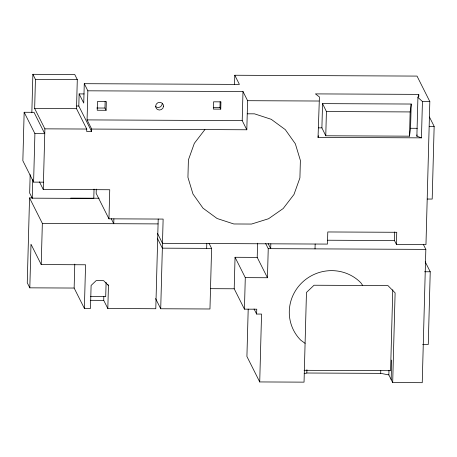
<?xml version="1.0" encoding="UTF-8"?>
<svg xmlns="http://www.w3.org/2000/svg" width="457" height="457" viewBox="0 0 457 457"><rect width="100%" height="100%" fill="white"/><g stroke="black" fill="none" stroke-linecap="round" stroke-linejoin="round"><path stroke-width="0.69" d="M24.158 112.268L34.909 133.644L44.757 133.69L34.007 112.313L24.158 112.268L22.85 160.744L33.601 182.12L43.449 182.166M32.378 197.932L29.539 197.921L27.254 282.752L29.814 287.841L74.137 288.047L84.379 308.406L90.486 308.435L91.103 285.454L96.159 280.632L103.648 280.667L108.44 285.539L107.823 308.515L155.791 308.738L158.208 219.057M30.168 174.58L29.671 193.071L32.23 198.161L93.794 198.447L94.045 189.107M31.836 112.713L32.875 74.308L74.737 74.502L77.296 79.592L76.513 108.68L86.75 129.04L86.687 131.462L91.611 131.485L91.674 129.063L87.07 119.9L87.853 90.812L84.271 83.688L239.405 84.408L234.801 75.245L417.024 76.09L429.826 101.54L425.97 244.541L396.419 244.404L394.471 240.531L394.699 231.979M29.814 287.841L30.99 244.215L41.227 264.574L85.556 264.78L84.379 308.406M32.23 198.161L32.727 179.715M209.038 243.301L211.597 248.391L209.963 308.989L160.715 308.761L163.132 219.08L108.96 218.829L109.743 189.746L43.255 189.438L44.889 128.845L34.652 108.486L35.435 79.398L32.875 74.308M33.601 182.12L34.909 133.644M41.227 264.574L42.341 223.37L29.539 197.921M91.611 131.485L78.81 106.035L79.141 93.914L84.128 93.936M74.137 288.047L74.782 264.123M84.271 83.688L83.745 103.076L79.141 93.914M96.273 189.124L96.159 193.38L108.96 218.829M106.093 110.291L106.332 101.563L97.467 101.523L97.232 110.246L106.093 110.291L104.967 108.046L105.15 101.34M107.823 308.515L103.728 300.369L103.83 296.404M106.098 282.323L105.716 296.662L90.457 296.593M113.884 218.852L113.753 223.702L111.222 218.669M206.673 248.368L206.804 243.524M220.748 109.126L220.942 101.854L213.556 101.82L213.362 109.092L220.748 109.126L219.977 107.595L220.137 101.648M234.55 84.465L234.801 75.245M423.279 244.295L425.838 249.385L422.239 382.692L392.694 382.555L395.111 292.874L387.919 285.574L314.045 285.231L306.458 292.463L304.042 382.143L259.719 381.938L261.547 314.073L256.623 314.05L256.754 309.206L244.438 309.149L234.201 288.784L235.052 257.28L257.211 257.382L267.454 277.742L245.289 277.639L235.052 257.28M91.674 129.063L246.814 129.777L242.204 120.619L242.993 91.531L87.853 90.812M246.814 129.777L247.597 100.694L242.993 91.531M244.438 309.149L245.289 277.639M248.197 309.126L246.917 356.489L259.719 381.938M257.211 257.382L257.594 243.193M267.454 277.742L268.236 248.654L265.677 243.564M270.83 243.821L270.698 248.665L268.168 243.638M304.173 373.615L306.824 373.015L306.91 369.713M315.022 248.871L315.153 244.027M421.457 137.86L318.032 137.38L319.426 96.964L315.427 93.896L418.852 94.376L417.927 97.421L416.881 136.203L421.457 137.86L422.434 101.505L417.927 97.421M321.899 127.863L322.551 103.63L411.203 104.036L410.552 128.274L409.489 136.169L325.767 135.78L321.899 127.863L318.54 127.851M325.767 135.78L326.418 111.542L322.551 103.63M392.694 382.555L388.85 374.917L380.698 373.358L380.767 370.713M388.85 374.917L388.976 370.29M392.769 289.715L390.586 370.701L304.065 370.301M391.158 379.499L391.678 360.11M396.419 244.404L396.745 232.282L327.795 231.962L327.469 244.084L162.481 243.318L157.419 233.259M409.489 136.169L410.146 111.931L411.203 104.036M418.795 96.501L418.835 95.085M425.221 261.827L430.231 271.778L428.266 344.492L422.639 344.464M429.454 117.021L434.15 126.355L432.191 199.063L427.266 199.041M416.881 136.203L417.058 134.884M318.032 137.38L318.38 135.746M204.896 129.582L194.334 143.338L188.404 159.916L187.936 177.373L192.968 194.002L203.011 208.175L217.081 218.497L233.807 223.97L251.539 224.056L268.55 218.737L283.18 208.546L293.982 194.471L299.912 177.893L300.38 160.436L295.348 143.806L285.305 129.639L271.235 119.311L254.509 113.839L247.243 113.804M35.435 79.398L77.296 79.592M247.597 100.694L319.009 101.026M422.434 101.505L429.826 101.54M76.702 106.024L78.81 106.035M213.265 107.566L219.977 107.595M96.787 108.012L104.967 108.046M34.652 108.486L76.513 108.68M326.418 111.542L410.146 111.931M87.07 119.9L242.204 120.619M429.226 126.332L434.15 126.355M410.552 128.274L417.264 128.308M44.889 128.845L86.75 129.04M70.721 198.11L99.123 198.241M42.341 223.37L158.076 223.907M327.652 240.222L394.471 240.531M211.597 248.391L162.349 248.162L157.288 238.103M268.236 248.654L425.838 249.385M424.599 271.749L430.231 271.778M210.563 288.675L234.201 288.784M90.275 300.306L103.728 300.369M306.824 373.015L380.698 373.358M305.087 343.344L300.649 340.088A41.65 40.536 -26.7 0 1 302.203 282.437A41.65 40.536 -26.7 0 1 360.773 282.712L362.715 285.454M254.063 308.961L256.623 314.05M155.597 298.581L160.715 308.761M107.863 284.391L108.44 285.539M39.433 181.835L43.255 189.438M162.235 103.648A3.964 3.856 -26.7 0 1 155.437 106.361M163.515 106.195L163.258 104.71A3.964 3.856 -26.7 0 0 155.637 106.155L155.894 107.641A3.964 3.856 -26.7 0 0 163.515 106.195"/></g></svg>
